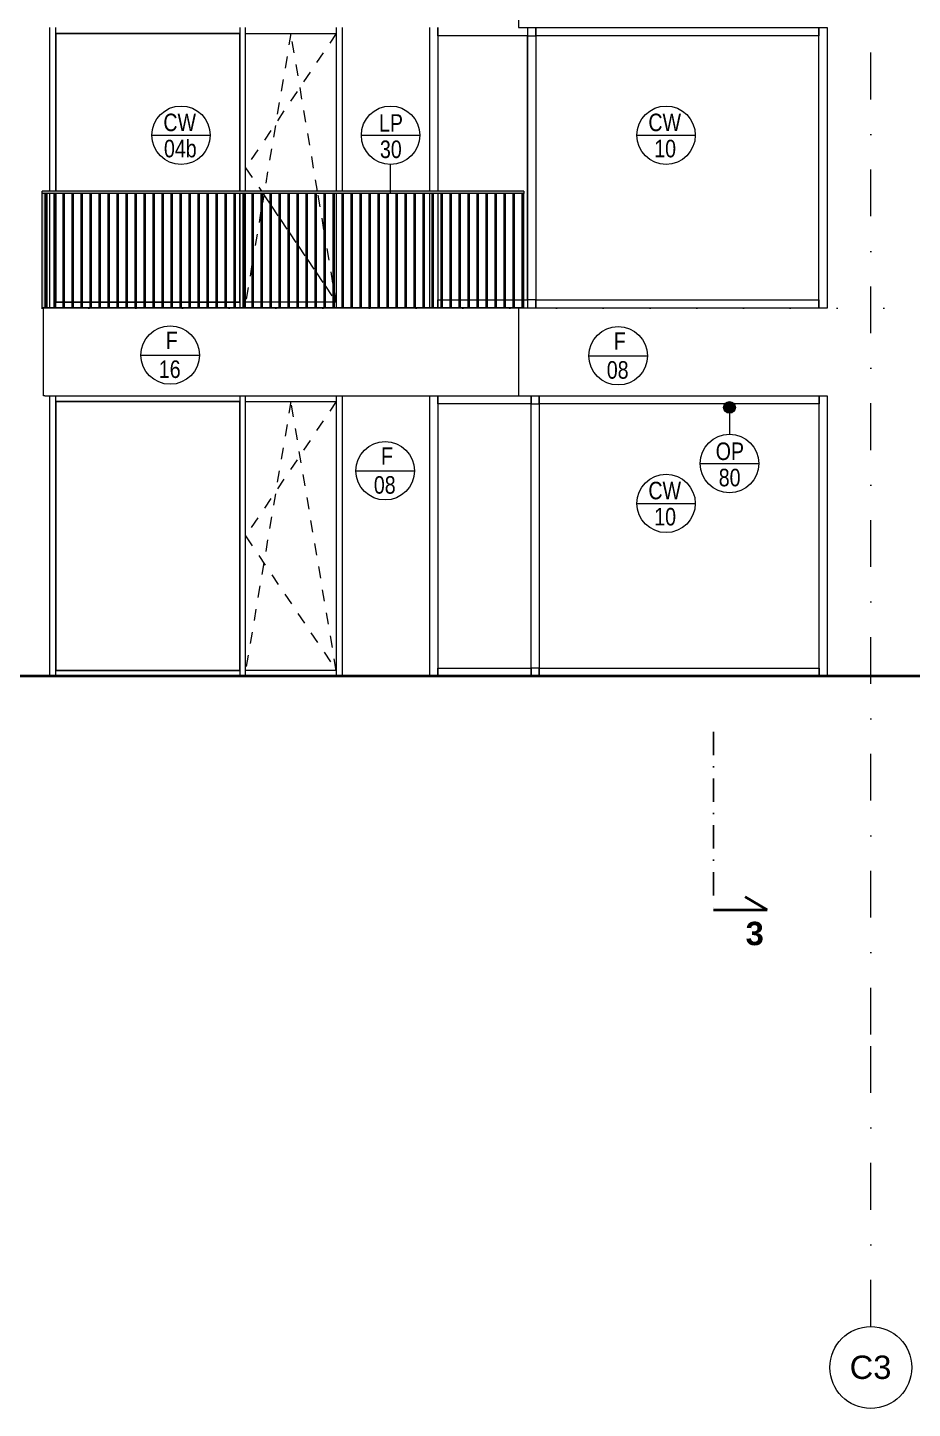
# Model space of a CAD drawing. Header units: millimetres. Extents: x -10647 to 220459, y -5491 to 72638.
# Drawn here: x 30209 to 37780, y -5365 to 6450 of the extents above; entities that cross this region are included whole.
import ezdxf

# ---------------------------------------------------------------- set-up
doc = ezdxf.new("R2010")
doc.units = ezdxf.units.MM
for name, pattern in [('HA_Dash_2mm-S1mm', [200, 100, -100]), ('HA_DashDot_10mm-S3mm', [1000, 400, -300, 0, -300]), ('HA_DashDot_4mm-S1mm', [400, 200, -100, 0, -100]), ('HA_Dot-S4mm', [400, 0, -400])]:
    doc.linetypes.add(name, pattern=pattern)
for name, color, linetype, lineweight in [('A-DETL-____-THIN', 9, 'Continuous', 9), ('A-DETL-____-WIDE', 9, 'Continuous', 40), ('A-DOOR-____-OTLN', 9, 'Continuous', 9), ('A-FLOR-____-OVHD', 9, 'HA_DashDot_4mm-S1mm', 25), ('A-FLOR-HRAL-IDEN', 9, 'Continuous', 9), ('A-FLOR-HRAL-OTLN', 9, 'Continuous', 9), ('A-FLOR-LEVL-OTLN', 9, 'Continuous', 9), ('A-GENM-____-IDEN', 9, 'Continuous', 9), ('A-GLAZ-CURT-OTLN', 9, 'Continuous', 5), ('A-GLAZ-CWMG-OTLN', 9, 'Continuous', 5), ('A-WALL-____-IDEN', 9, 'Continuous', 9), ('A-WALL-____-OTLN', 9, 'Continuous', 9), ('G-____-____-TEXT', 9, 'Continuous', 5), ('I-WALL-____-OTLN', 9, 'Continuous', 9), ('S-GRID-____-IDEN', 9, 'Continuous', 9), ('S-GRID-____-OTLN', 9, 'Continuous', 5)]:
    doc.layers.add(name, color=color, linetype=linetype, lineweight=lineweight)
doc.styles.add('Arial', font='arial.ttf', dxfattribs={"height": 200})
doc.styles.add('Arial_2', font='arial.ttf', dxfattribs={"width": 0.8, "height": 150})
doc.styles.add('Arial_B', font='arialbd.ttf', dxfattribs={"height": 200})

# ---------------------------------------------------------------- blocks, each defined once
blk = doc.blocks.new('Rectangular Mullion - 70x70_Symetric_Offset0-1462384-C_pohled východní_DPS pohled')
at = {"layer": 'A-GLAZ-CWMG-OTLN', "color": 250}
for p, q in [((33967, 4050), (33967, 4120)), ((33967, 4120), (36390, 4120)), ((36390, 4120), (36390, 4050))]:
    blk.add_line(p, q, dxfattribs=at)
blk = doc.blocks.new('Rectangular Mullion - 70x70_Symetric_Offset0-1395025-C_pohled východní_DPS pohled')
at = {"layer": 'A-GLAZ-CWMG-OTLN', "color": 250}
for p, q in [((41987, 6450), (41987, 4050)), ((42057, 6450), (42057, 4050))]:
    blk.add_line(p, q, dxfattribs=at)
blk = doc.blocks.new('Rectangular Mullion - 70x70_Symetric_Offset0-1395026-C_pohled východní_DPS pohled')
at = {"layer": 'A-GLAZ-CWMG-OTLN', "color": 250}
blk.add_line((44515, 4050), (44515, 6450), dxfattribs=at)
blk = doc.blocks.new('Rectangular Mullion - 70x70_Symetric_Offset0-1502120-C_pohled východní_DPS pohled')
at = {"layer": 'A-GLAZ-CWMG-OTLN', "color": 250}
for p, q in [((42057, 4120), (41987, 4120)), ((41987, 4120), (41987, 4050)), ((42057, 4050), (42057, 4120))]:
    blk.add_line(p, q, dxfattribs=at)
blk = doc.blocks.new('Rectangular Mullion - 70x70_Symetric_Offset0-1501646-C_pohled východní_DPS pohled')
at = {"layer": 'A-GLAZ-CWMG-OTLN', "color": 250}
for p, q in [((41987, 6380), (42057, 6380)), ((41987, 4120), (41987, 6380)), ((42057, 6380), (42057, 4120)), ((42057, 4120), (41987, 4120))]:
    blk.add_line(p, q, dxfattribs=at)
blk = doc.blocks.new('Rectangular Mullion - 70x70_Symetric_Offset0-2022180-C_pohled východní_DPS pohled')
at = {"layer": 'A-GLAZ-CWMG-OTLN', "color": 250}
for p, q in [((33996.067277, 900), (33996.067277, 970)), ((33996.067277, 970), (36391.067277, 970)), ((36391.067277, 970), (36391.067277, 900))]:
    blk.add_line(p, q, dxfattribs=at)
blk = doc.blocks.new('Rectangular Mullion - 70x70_Symetric_Offset0-1505272-C_pohled východní_DPS pohled')
at = {"layer": 'A-GLAZ-CWMG-OTLN', "color": 250}
for p, q in [((42050, 970), (41980, 970)), ((41980, 970), (41980, 900)), ((42050, 900), (42050, 970))]:
    blk.add_line(p, q, dxfattribs=at)
blk = doc.blocks.new('Rectangular Mullion - 70x70_Symetric_Offset0-2022157-C_pohled východní_DPS pohled')
at = {"layer": 'A-GLAZ-CWMG-OTLN', "color": 250}
for p, q in [((33128.567277, 900), (33128.567277, 970)), ((33128.567277, 970), (33926.067277, 970))]:
    blk.add_line(p, q, dxfattribs=at)
blk = doc.blocks.new('Rectangular Mullion - 70x70_Symetric_Offset0-V21-C_pohled východní_DPS pohled')
at = {"layer": 'A-GLAZ-CWMG-OTLN', "color": 250}
blk.add_line((41220, 3300), (41220, 900), dxfattribs=at)
blk = doc.blocks.new('Rectangular Mullion - 70x70_Symetric_Offset0-2022181-C_pohled východní_DPS pohled')
at = {"layer": 'A-GLAZ-CWMG-OTLN', "color": 250}
for p, q in [((33996.067277, 3230), (33996.067277, 3300)), ((36391.067277, 3230), (33996.067277, 3230)), ((36391.067277, 3300), (36391.067277, 3230))]:
    blk.add_line(p, q, dxfattribs=at)
blk = doc.blocks.new('Rectangular Mullion - 70x70_Symetric_Offset0-1462385-C_pohled východní_DPS pohled')
at = {"layer": 'A-GLAZ-CWMG-OTLN', "color": 250}
for p, q in [((33967, 6380), (33967, 6450)), ((36390, 6450), (36390, 6380)), ((36390, 6380), (33967, 6380))]:
    blk.add_line(p, q, dxfattribs=at)
blk = doc.blocks.new('Rectangular Mullion - 70x70_Symetric_Offset0-2022158-C_pohled východní_DPS pohled')
at = {"layer": 'A-GLAZ-CWMG-OTLN', "color": 250}
for p, q in [((33128.567277, 3230), (33128.567277, 3300)), ((33926.067277, 3230), (33128.567277, 3230))]:
    blk.add_line(p, q, dxfattribs=at)
blk = doc.blocks.new('Railing - 40 x12 mm-1462728-C_pohled východní_DPS pohled')
at = {"layer": 'A-FLOR-HRAL-OTLN'}
blk.add_hatch(color=256, dxfattribs=at).paths.add_polyline_path([(41929, 4055), (41929, 5030), (41917, 5030), (41917, 4055)])
at = {"layer": 'A-FLOR-HRAL-OTLN', "color": 7}
for p, q in [((41929, 5030), (41917, 5030)), ((41917, 5030), (41917, 4055)), ((41929, 4055), (41929, 5030)), ((41917, 4055), (41929, 4055))]:
    blk.add_line(p, q, dxfattribs=at)
blk = doc.blocks.new('Railing - 40 x12 mm-V22-C_pohled východní_DPS pohled')
at = {"layer": 'A-FLOR-HRAL-OTLN'}
h = blk.add_hatch(color=256, dxfattribs=at)
h.paths.add_polyline_path([(29768, 4055), (29768, 5030), (29745, 5030), (29745, 4055)])
h.paths.add_polyline_path([(29780, 4055), (29785, 4055), (29785, 5030), (29780, 5030), (29780, 4066)])
at = {"layer": 'A-FLOR-HRAL-OTLN', "color": 7}
for p, q in [((29745, 4055), (29745, 5030)), ((29785, 5030), (29785, 4055))]:
    blk.add_line(p, q, dxfattribs=at)
blk = doc.blocks.new('Railing - Railing-1462517-C_pohled východní_DPS pohled')
at = {"layer": 'A-FLOR-HRAL-OTLN'}
blk.add_hatch(color=256, dxfattribs=at).paths.add_polyline_path([(33754, 4050), (33865, 4050), (33865, 4055), (29745, 4055), (29745, 4050), (33520, 4050)])
at = {"layer": 'A-FLOR-HRAL-OTLN', "color": 7}
for p, q in [((29745, 4050), (29745, 4055)), ((29745, 4055), (33865, 4055)), ((33865, 4050), (29745, 4050)), ((33865, 4055), (33865, 4050))]:
    blk.add_line(p, q, dxfattribs=at)
for name, p in [('Railing - 40 x12 mm-V22-C_pohled východní_DPS pohled', (0, 0)), ('Railing - 40 x12 mm-1462728-C_pohled východní_DPS pohled', (-12149, 0)), ('Railing - 40 x12 mm-1462728-C_pohled východní_DPS pohled', (-12072, 0)), ('Railing - 40 x12 mm-1462728-C_pohled východní_DPS pohled', (-11995, 0)), ('Railing - 40 x12 mm-1462728-C_pohled východní_DPS pohled', (-11918, 0)), ('Railing - 40 x12 mm-1462728-C_pohled východní_DPS pohled', (-11841, 0)), ('Railing - 40 x12 mm-1462728-C_pohled východní_DPS pohled', (-11764, 0)), ('Railing - 40 x12 mm-1462728-C_pohled východní_DPS pohled', (-11687, 0)), ('Railing - 40 x12 mm-1462728-C_pohled východní_DPS pohled', (-11610, 0)), ('Railing - 40 x12 mm-1462728-C_pohled východní_DPS pohled', (-11533, 0)), ('Railing - 40 x12 mm-1462728-C_pohled východní_DPS pohled', (-11456, 0)), ('Railing - 40 x12 mm-1462728-C_pohled východní_DPS pohled', (-11379, 0)), ('Railing - 40 x12 mm-1462728-C_pohled východní_DPS pohled', (-11302, 0)), ('Railing - 40 x12 mm-1462728-C_pohled východní_DPS pohled', (-11225, 0)), ('Railing - 40 x12 mm-1462728-C_pohled východní_DPS pohled', (-11148, 0)), ('Railing - 40 x12 mm-1462728-C_pohled východní_DPS pohled', (-11071, 0)), ('Railing - 40 x12 mm-1462728-C_pohled východní_DPS pohled', (-10994, 0)), ('Railing - 40 x12 mm-1462728-C_pohled východní_DPS pohled', (-10917, 0)), ('Railing - 40 x12 mm-1462728-C_pohled východní_DPS pohled', (-10840, 0)), ('Railing - 40 x12 mm-1462728-C_pohled východní_DPS pohled', (-10763, 0)), ('Railing - 40 x12 mm-1462728-C_pohled východní_DPS pohled', (-10686, 0)), ('Railing - 40 x12 mm-1462728-C_pohled východní_DPS pohled', (-10609, 0)), ('Railing - 40 x12 mm-1462728-C_pohled východní_DPS pohled', (-10532, 0)), ('Railing - 40 x12 mm-1462728-C_pohled východní_DPS pohled', (-10455, 0)), ('Railing - 40 x12 mm-1462728-C_pohled východní_DPS pohled', (-10378, 0)), ('Railing - 40 x12 mm-1462728-C_pohled východní_DPS pohled', (-10301, 0)), ('Railing - 40 x12 mm-1462728-C_pohled východní_DPS pohled', (-10224, 0)), ('Railing - 40 x12 mm-1462728-C_pohled východní_DPS pohled', (-10147, 0)), ('Railing - 40 x12 mm-1462728-C_pohled východní_DPS pohled', (-10070, 0)), ('Railing - 40 x12 mm-1462728-C_pohled východní_DPS pohled', (-9993, 0)), ('Railing - 40 x12 mm-1462728-C_pohled východní_DPS pohled', (-9916, 0)), ('Railing - 40 x12 mm-1462728-C_pohled východní_DPS pohled', (-9839, 0)), ('Railing - 40 x12 mm-1462728-C_pohled východní_DPS pohled', (-9762, 0)), ('Railing - 40 x12 mm-1462728-C_pohled východní_DPS pohled', (-9685, 0)), ('Railing - 40 x12 mm-1462728-C_pohled východní_DPS pohled', (-9608, 0)), ('Railing - 40 x12 mm-1462728-C_pohled východní_DPS pohled', (-9531, 0)), ('Railing - 40 x12 mm-1462728-C_pohled východní_DPS pohled', (-9454, 0)), ('Railing - 40 x12 mm-1462728-C_pohled východní_DPS pohled', (-9377, 0)), ('Railing - 40 x12 mm-1462728-C_pohled východní_DPS pohled', (-9300, 0)), ('Railing - 40 x12 mm-1462728-C_pohled východní_DPS pohled', (-9223, 0)), ('Railing - 40 x12 mm-1462728-C_pohled východní_DPS pohled', (-9146, 0)), ('Railing - 40 x12 mm-1462728-C_pohled východní_DPS pohled', (-9069, 0)), ('Railing - 40 x12 mm-1462728-C_pohled východní_DPS pohled', (-8992, 0)), ('Railing - 40 x12 mm-1462728-C_pohled východní_DPS pohled', (-8915, 0)), ('Railing - 40 x12 mm-1462728-C_pohled východní_DPS pohled', (-8838, 0)), ('Railing - 40 x12 mm-1462728-C_pohled východní_DPS pohled', (-8761, 0)), ('Railing - 40 x12 mm-1462728-C_pohled východní_DPS pohled', (-8684, 0)), ('Railing - 40 x12 mm-1462728-C_pohled východní_DPS pohled', (-8607, 0)), ('Railing - 40 x12 mm-1462728-C_pohled východní_DPS pohled', (-8530, 0)), ('Railing - 40 x12 mm-1462728-C_pohled východní_DPS pohled', (-8453, 0)), ('Railing - 40 x12 mm-1462728-C_pohled východní_DPS pohled', (-8376, 0)), ('Railing - 40 x12 mm-1462728-C_pohled východní_DPS pohled', (-8299, 0)), ('Railing - 40 x12 mm-1462728-C_pohled východní_DPS pohled', (-8222, 0)), ('Railing - 40 x12 mm-1462728-C_pohled východní_DPS pohled', (-8145, 0)), ('Railing - 40 x12 mm-1462728-C_pohled východní_DPS pohled', (-8068, 0)), ('Railing - 40 x12 mm-1462728-C_pohled východní_DPS pohled', (-8064, 0))]:
    blk.add_blockref(name, p)
blk = doc.blocks.new('Top Rail Type - Top Rail_Internal_-1462552-C_pohled východní_DPS pohled')
at = {"layer": 'A-FLOR-HRAL-OTLN'}
blk.add_hatch(color=256, dxfattribs=at).paths.add_polyline_path([(31411, 5030), (33865, 5030), (33865, 5050), (29745, 5050), (29745, 5030), (31176, 5030)])
at = {"layer": 'A-FLOR-HRAL-OTLN', "color": 7}
for p, q in [((29745, 5030), (29745, 5050)), ((33865, 5050), (29745, 5050)), ((33865, 5030), (29745, 5030)), ((33865, 5050), (33865, 5030))]:
    blk.add_line(p, q, dxfattribs=at)
blk = doc.blocks.new('Rectangular Mullion - 70x70_Symetric_Offset0-1502121-C_pohled východní_DPS pohled')
at = {"layer": 'A-GLAZ-CWMG-OTLN', "color": 250}
for p, q in [((41987, 6450), (41987, 6380)), ((42057, 6380), (42057, 6450)), ((41987, 6380), (42057, 6380))]:
    blk.add_line(p, q, dxfattribs=at)
blk = doc.blocks.new('Systémový panel - Sklo-V35-C_pohled východní_DPS pohled')
at = {"layer": 'A-GLAZ-CURT-OTLN', "color": 250}
for p, q in [((31435, 6400), (29860, 6400)), ((29860, 6400), (29860, 5050)), ((31435, 5050), (31435, 6400)), ((29860, 5030), (29860, 4100)), ((31435, 4100), (31435, 5030)), ((29860, 4100), (29922, 4100)), ((29934, 4100), (29999, 4100)), ((30011, 4100), (30076, 4100)), ((30088, 4100), (30153, 4100)), ((30165, 4100), (30230, 4100)), ((30242, 4100), (30307, 4100)), ((30319, 4100), (30384, 4100)), ((30396, 4100), (30461, 4100)), ((30473, 4100), (30538, 4100)), ((30550, 4100), (30615, 4100)), ((30627, 4100), (30692, 4100)), ((30704, 4100), (30769, 4100)), ((30781, 4100), (30846, 4100)), ((30858, 4100), (30923, 4100)), ((30935, 4100), (31000, 4100)), ((31012, 4100), (31077, 4100)), ((31089, 4100), (31154, 4100)), ((31166, 4100), (31231, 4100)), ((31243, 4100), (31308, 4100)), ((31320, 4100), (31385, 4100)), ((31397, 4100), (31435, 4100))]:
    blk.add_line(p, q, dxfattribs=at)
blk = doc.blocks.new('Obdélníková příčel - 50x70mm EXT-1501122-C_pohled východní_DPS pohled')
at = {"layer": 'A-GLAZ-CWMG-OTLN', "color": 250}
for p, q in [((39575, 6400), (39575, 6450)), ((39575, 6400), (40350, 6400)), ((40350, 6450), (40350, 6400))]:
    blk.add_line(p, q, dxfattribs=at)
blk = doc.blocks.new('Obdélníková příčel - 50x70mm EXT-V36-C_pohled východní_DPS pohled')
at = {"layer": 'A-GLAZ-CWMG-OTLN', "color": 250}
for p, q in [((29860, 4055), (29860, 4100)), ((29922, 4100), (29860, 4100)), ((29999, 4100), (29934, 4100)), ((30076, 4100), (30011, 4100)), ((30153, 4100), (30088, 4100)), ((30230, 4100), (30165, 4100)), ((30307, 4100), (30242, 4100)), ((30384, 4100), (30319, 4100)), ((30461, 4100), (30396, 4100)), ((30538, 4100), (30473, 4100)), ((30615, 4100), (30550, 4100)), ((30692, 4100), (30627, 4100)), ((30769, 4100), (30704, 4100)), ((30846, 4100), (30781, 4100)), ((30923, 4100), (30858, 4100)), ((31000, 4100), (30935, 4100)), ((31077, 4100), (31012, 4100)), ((31154, 4100), (31089, 4100)), ((31231, 4100), (31166, 4100)), ((31308, 4100), (31243, 4100)), ((31385, 4100), (31320, 4100)), ((31435, 4100), (31397, 4100)), ((31435, 4100), (31435, 4055))]:
    blk.add_line(p, q, dxfattribs=at)
blk = doc.blocks.new('Obdélníková příčel - 50x70mm EXT-V32-C_pohled východní_DPS pohled')
at = {"layer": 'A-GLAZ-CWMG-OTLN', "color": 250}
for p, q in [((40350, 6450), (40350, 5050)), ((40350, 5030), (40350, 4055))]:
    blk.add_line(p, q, dxfattribs=at)
blk = doc.blocks.new('Obdélníková příčel - 50x70mm EXT-V33-C_pohled východní_DPS pohled')
at = {"layer": 'A-GLAZ-CWMG-OTLN', "color": 250}
for p, q in [((37950, 5050), (37950, 6450)), ((37950, 4055), (37950, 5030))]:
    blk.add_line(p, q, dxfattribs=at)
blk = doc.blocks.new('ABMV_CW_Single_Swing_Generic - Ex_Glass_SKLOPNE-V37-C_pohled východní_DPS pohled')
at = {"layer": 'A-DOOR-____-OTLN', "color": 250, "linetype": 'HA_Dash_2mm-S1mm', "lineweight": 5}
for p, q in [((32260, 6400), (31485, 5250)), ((31872, 6400), (31645, 5050)), ((32100, 5050), (31872, 6400)), ((31485, 5250), (31620, 5050)), ((31642, 5030), (31628, 4952)), ((31633, 5030), (31693, 4941)), ((32155, 4720), (32103, 5030)), ((31616, 4881), (31551, 4495)), ((31705, 4923), (31770, 4826)), ((31782, 4809), (31847, 4712)), ((31859, 4694), (31924, 4598)), ((32232, 4263), (32167, 4649)), ((31936, 4580), (32001, 4484)), ((31539, 4423), (31485, 4100)), ((32013, 4466), (32078, 4369)), ((32090, 4352), (32155, 4255)), ((32167, 4237), (32232, 4141)), ((32260, 4100), (32244, 4192)), ((32244, 4123), (32260, 4100))]:
    blk.add_line(p, q, dxfattribs=at)
blk = doc.blocks.new('Obdélníková příčel - 50x70mm EXT-1501124-C_pohled východní_DPS pohled')
at = {"layer": 'A-GLAZ-CWMG-OTLN', "color": 250}
for p, q in [((37950, 6400), (37950, 6450)), ((37950, 6400), (39525, 6400)), ((39525, 6450), (39525, 6400))]:
    blk.add_line(p, q, dxfattribs=at)
blk = doc.blocks.new('Obdélníková příčel - 50x70mm EXT-V38-C_pohled východní_DPS pohled')
at = {"layer": 'A-GLAZ-CWMG-OTLN', "color": 250}
for p, q in [((31485, 4055), (31485, 4100)), ((31539, 4100), (31485, 4100)), ((31616, 4100), (31551, 4100)), ((31693, 4100), (31628, 4100)), ((31770, 4100), (31705, 4100)), ((31847, 4100), (31782, 4100)), ((31924, 4100), (31859, 4100)), ((32001, 4100), (31936, 4100)), ((32078, 4100), (32013, 4100)), ((32155, 4100), (32090, 4100)), ((32232, 4100), (32167, 4100)), ((32260, 4100), (32244, 4100)), ((32260, 4100), (32260, 4055))]:
    blk.add_line(p, q, dxfattribs=at)
blk = doc.blocks.new('Obdélníková příčel - 50x70mm EXT-V34-C_pohled východní_DPS pohled')
at = {"layer": 'A-GLAZ-CWMG-OTLN', "color": 250}
for p, q in [((39525, 6450), (39525, 5050)), ((39575, 5050), (39575, 6450)), ((39525, 5030), (39525, 4055)), ((39575, 4055), (39575, 5030))]:
    blk.add_line(p, q, dxfattribs=at)
blk = doc.blocks.new('Systémový panel - Sklo-V43-C_pohled východní_DPS pohled')
at = {"layer": 'A-GLAZ-CURT-OTLN', "color": 250}
for p, q in [((39525, 3250), (37950, 3250)), ((37950, 3250), (37950, 950)), ((39525, 950), (39525, 3250)), ((37950, 950), (39525, 950))]:
    blk.add_line(p, q, dxfattribs=at)
blk = doc.blocks.new('Obdélníková příčel - 50x70mm EXT-V44-C_pohled východní_DPS pohled')
at = {"layer": 'A-GLAZ-CWMG-OTLN', "color": 250}
for p, q in [((37950, 900), (37950, 950)), ((39525, 950), (37950, 950)), ((39525, 950), (39525, 900))]:
    blk.add_line(p, q, dxfattribs=at)
blk = doc.blocks.new('Obdélníková příčel - 50x70mm EXT-V45-C_pohled východní_DPS pohled')
at = {"layer": 'A-GLAZ-CWMG-OTLN', "color": 250}
blk.add_line((40350, 3300), (40350, 900), dxfattribs=at)
blk = doc.blocks.new('Obdélníková příčel - 50x70mm EXT-V46-C_pohled východní_DPS pohled')
at = {"layer": 'A-GLAZ-CWMG-OTLN', "color": 250}
blk.add_line((37950, 900), (37950, 3300), dxfattribs=at)
blk = doc.blocks.new('ABMV_CW_Single_Swing_Generic - Ex_Glass_SKLOPNE-V47-C_pohled východní_DPS pohled')
at = {"layer": 'A-DOOR-____-OTLN', "color": 250, "linetype": 'HA_Dash_2mm-S1mm', "lineweight": 5}
for p, q in [((39962, 3250), (39575, 950)), ((40350, 3250), (39575, 2100)), ((40350, 950), (39962, 3250)), ((39575, 2100), (40350, 950))]:
    blk.add_line(p, q, dxfattribs=at)
blk = doc.blocks.new('Obdélníková příčel - 50x70mm EXT-V48-C_pohled východní_DPS pohled')
at = {"layer": 'A-GLAZ-CWMG-OTLN', "color": 250}
for p, q in [((39575, 900), (39575, 950)), ((40350, 950), (39575, 950)), ((40350, 950), (40350, 900))]:
    blk.add_line(p, q, dxfattribs=at)
blk = doc.blocks.new('Obdélníková příčel - 50x70mm EXT-V49-C_pohled východní_DPS pohled')
at = {"layer": 'A-GLAZ-CWMG-OTLN', "color": 250}
for p, q in [((39525, 3300), (39525, 900)), ((39575, 900), (39575, 3300))]:
    blk.add_line(p, q, dxfattribs=at)
blk = doc.blocks.new('Rectangular Mullion - 70x70_Symetric_Offset0-1505273-C_pohled východní_DPS pohled')
at = {"layer": 'A-GLAZ-CWMG-OTLN', "color": 250}
for p, q in [((41980, 3300), (41980, 3230)), ((41980, 3230), (42050, 3230)), ((42050, 3230), (42050, 3300))]:
    blk.add_line(p, q, dxfattribs=at)
blk = doc.blocks.new('Rectangular Mullion - 70x70_Symetric_Offset0-V52-C_pohled východní_DPS pohled')
at = {"layer": 'A-GLAZ-CWMG-OTLN', "color": 250}
for p, q in [((33130, 4055), (33130, 4120)), ((33130, 4120), (33156, 4120)), ((33168, 4120), (33233, 4120)), ((33245, 4120), (33310, 4120)), ((33322, 4120), (33387, 4120)), ((33399, 4120), (33464, 4120)), ((33476, 4120), (33541, 4120)), ((33553, 4120), (33618, 4120)), ((33630, 4120), (33695, 4120)), ((33707, 4120), (33772, 4120)), ((33784, 4120), (33849, 4120)), ((33865, 4120), (33897, 4120))]:
    blk.add_line(p, q, dxfattribs=at)
blk = doc.blocks.new('Rectangular Mullion - 70x70_Symetric_Offset0-V20-C_pohled východní_DPS pohled')
at = {"layer": 'A-GLAZ-CWMG-OTLN', "color": 250}
for p, q in [((41220, 6450), (41220, 5050)), ((41220, 5030), (41220, 4055))]:
    blk.add_line(p, q, dxfattribs=at)
blk = doc.blocks.new('Rectangular Mullion - 70x70_Symetric_Offset0-1462217-C_pohled východní_DPS pohled')
at = {"layer": 'A-GLAZ-CWMG-OTLN', "color": 250}
for p, q in [((41220, 6380), (41220, 6450)), ((41987, 6380), (41220, 6380))]:
    blk.add_line(p, q, dxfattribs=at)
blk = doc.blocks.new('185-01_OBJEKT C_Central_rvt-2-C_pohled východní_DPS pohled')
at = {"layer": 'A-WALL-____-OTLN', "color": 7}
for p, q in [((33820, 7200), (33820, 6450)), ((29810, 5050), (29810, 6450)), ((32310, 6450), (32310, 5050)), ((33060, 5050), (33060, 6450)), ((33820, 6450), (36460, 6450)), ((36460, 6450), (36460, 4050)), ((29810, 4055), (29810, 5030)), ((33060, 4055), (33060, 5030)), ((33820, 4050), (33820, 3300)), ((36460, 4050), (33865, 4050)), ((29810, 900), (29810, 3300)), ((32310, 3300), (32310, 900)), ((33060, 900), (33060, 3300)), ((33820, 3300), (36461, 3300)), ((36461, 3300), (36461, 900))]:
    blk.add_line(p, q, dxfattribs=at)
at = {"layer": 'I-WALL-____-OTLN', "color": 7}
for p, q in [((29756, 3300), (29756, 4050)), ((29766, 3300), (29756, 3300)), ((29766, 3300), (33820, 3300))]:
    blk.add_line(p, q, dxfattribs=at)
at = {"layer": 'A-DOOR-____-OTLN', "lineweight": 9}
for name, p in [('ABMV_CW_Single_Swing_Generic - Ex_Glass_SKLOPNE-V37-C_pohled východní_DPS pohled', (0, 0)), ('ABMV_CW_Single_Swing_Generic - Ex_Glass_SKLOPNE-V47-C_pohled východní_DPS pohled', (-8090, 0))]:
    blk.add_blockref(name, p, dxfattribs=at)
at = {"layer": 'A-FLOR-HRAL-OTLN', "lineweight": 9}
for name in ['Top Rail Type - Top Rail_Internal_-1462552-C_pohled východní_DPS pohled', 'Railing - Railing-1462517-C_pohled východní_DPS pohled']:
    blk.add_blockref(name, (0, 0), dxfattribs=at)
at = {"layer": 'A-GLAZ-CURT-OTLN', "lineweight": 9}
for name, p in [('Systémový panel - Sklo-V35-C_pohled východní_DPS pohled', (0, 0)), ('Systémový panel - Sklo-V43-C_pohled východní_DPS pohled', (-8090, 0))]:
    blk.add_blockref(name, p, dxfattribs=at)
at = {"layer": 'A-GLAZ-CWMG-OTLN', "lineweight": 9}
for name, p in [('Obdélníková příčel - 50x70mm EXT-V33-C_pohled východní_DPS pohled', (-8090, 0)), ('Obdélníková příčel - 50x70mm EXT-1501124-C_pohled východní_DPS pohled', (-8090, 0)), ('Obdélníková příčel - 50x70mm EXT-V34-C_pohled východní_DPS pohled', (-8090, 0)), ('Obdélníková příčel - 50x70mm EXT-1501122-C_pohled východní_DPS pohled', (-8090, 0)), ('Obdélníková příčel - 50x70mm EXT-V32-C_pohled východní_DPS pohled', (-8090, 0)), ('Rectangular Mullion - 70x70_Symetric_Offset0-V20-C_pohled východní_DPS pohled', (-8090, 0)), ('Rectangular Mullion - 70x70_Symetric_Offset0-1462217-C_pohled východní_DPS pohled', (-8090, 0)), ('Rectangular Mullion - 70x70_Symetric_Offset0-1395025-C_pohled východní_DPS pohled', (-8090, 0)), ('Rectangular Mullion - 70x70_Symetric_Offset0-1502121-C_pohled východní_DPS pohled', (-8090, 0)), ('Rectangular Mullion - 70x70_Symetric_Offset0-1462385-C_pohled východní_DPS pohled', (0, 0)), ('Rectangular Mullion - 70x70_Symetric_Offset0-1395026-C_pohled východní_DPS pohled', (-8125, 0)), ('Rectangular Mullion - 70x70_Symetric_Offset0-1501646-C_pohled východní_DPS pohled', (-8090, 0)), ('Obdélníková příčel - 50x70mm EXT-V36-C_pohled východní_DPS pohled', (0, 0)), ('Obdélníková příčel - 50x70mm EXT-V38-C_pohled východní_DPS pohled', (0, 0)), ('Rectangular Mullion - 70x70_Symetric_Offset0-V52-C_pohled východní_DPS pohled', (0, 0)), ('Rectangular Mullion - 70x70_Symetric_Offset0-1502120-C_pohled východní_DPS pohled', (-8090, 0)), ('Rectangular Mullion - 70x70_Symetric_Offset0-1462384-C_pohled východní_DPS pohled', (0, 0)), ('Obdélníková příčel - 50x70mm EXT-V46-C_pohled východní_DPS pohled', (-8090, 0)), ('Obdélníková příčel - 50x70mm EXT-1501124-C_pohled východní_DPS pohled', (-8090, -3150)), ('Obdélníková příčel - 50x70mm EXT-V49-C_pohled východní_DPS pohled', (-8090, 0)), ('Obdélníková příčel - 50x70mm EXT-1501122-C_pohled východní_DPS pohled', (-8090, -3150)), ('Obdélníková příčel - 50x70mm EXT-V45-C_pohled východní_DPS pohled', (-8090, 0)), ('Rectangular Mullion - 70x70_Symetric_Offset0-V21-C_pohled východní_DPS pohled', (-8091, 0)), ('Rectangular Mullion - 70x70_Symetric_Offset0-2022158-C_pohled východní_DPS pohled', (0, 0)), ('Rectangular Mullion - 70x70_Symetric_Offset0-1395025-C_pohled východní_DPS pohled', (-8061, -3150)), ('Rectangular Mullion - 70x70_Symetric_Offset0-1505273-C_pohled východní_DPS pohled', (-8053, 0)), ('Rectangular Mullion - 70x70_Symetric_Offset0-1501646-C_pohled východní_DPS pohled', (-8060, -3150)), ('Rectangular Mullion - 70x70_Symetric_Offset0-2022181-C_pohled východní_DPS pohled', (0, 0)), ('Rectangular Mullion - 70x70_Symetric_Offset0-1395026-C_pohled východní_DPS pohled', (-8124, -3150)), ('Obdélníková příčel - 50x70mm EXT-V44-C_pohled východní_DPS pohled', (-8090, 0)), ('Obdélníková příčel - 50x70mm EXT-V48-C_pohled východní_DPS pohled', (-8090, 0)), ('Rectangular Mullion - 70x70_Symetric_Offset0-2022157-C_pohled východní_DPS pohled', (0, 0)), ('Rectangular Mullion - 70x70_Symetric_Offset0-1505272-C_pohled východní_DPS pohled', (-8053, 0)), ('Rectangular Mullion - 70x70_Symetric_Offset0-2022180-C_pohled východní_DPS pohled', (0, 0))]:
    blk.add_blockref(name, p, dxfattribs=at)
blk = doc.blocks.new('Grid - Radius 3_5mm-353793-C_pohled východní_DPS pohled')
at = {"layer": 'S-GRID-____-IDEN'}
blk.add_circle((23334, -5015), 350, dxfattribs=at)
blk = doc.blocks.new('HA_TAG_GM_Products1 - Generic-1835784-C_pohled východní_DPS pohled')
at = {"layer": 'A-GENM-____-IDEN'}
blk.add_line((23087, 2240), (23587, 2240), dxfattribs=at)
blk.add_circle((23337, 2240), 250, dxfattribs=at)
blk = doc.blocks.new('HA_TAG_cWA - Default-922888-C_pohled východní_DPS pohled')
at = {"layer": 'A-WALL-____-IDEN'}
blk.add_line((40449, 2623), (40949, 2623), dxfattribs=at)
blk.add_circle((40699, 2623), 250, dxfattribs=at)
blk = doc.blocks.new('HA_TAG_GM_Railings - Generic-2229991-C_pohled východní_DPS pohled')
at = {"layer": 'A-FLOR-HRAL-IDEN'}
blk.add_line((37702, 8729), (38202, 8729), dxfattribs=at)
blk.add_circle((37952, 8729), 250, dxfattribs=at)

msp = doc.modelspace()

# ---------------------------------------------------------------- hatches: boundary and pattern name
at = {"layer": 'A-GENM-____-IDEN'}
h = msp.add_hatch(color=256, dxfattribs=at)
edge = h.paths.add_edge_path()
edge.add_arc((36215, 3200), 50, 0, 360)

# ---------------------------------------------------------------- linework, layer by layer
at = {"layer": 'A-DETL-____-THIN'}
for p, q in [((31179, 3648), (31679, 3648)), ((35012, 3642), (35512, 3642)), ((33019, 2658), (33519, 2658))]:
    msp.add_line(p, q, dxfattribs=at)
for centre in [(31429, 3648), (35262, 3642), (33269, 2658)]:
    msp.add_circle(centre, 250, dxfattribs=at)
at = {"layer": 'A-DETL-____-WIDE'}
for p, q in [((47874, 900), (20516, 900)), ((36537, -1100), (36348, -987)), ((36077, -1100), (36537, -1100))]:
    msp.add_line(p, q, dxfattribs=at)
at = {"layer": 'A-FLOR-____-OVHD'}
msp.add_line((36077, 425), (36077, -1100), dxfattribs=at)
at = {"layer": 'A-FLOR-HRAL-IDEN'}
msp.add_line((33315, 5030), (33315, 5279), dxfattribs=at)
at = {"layer": 'A-FLOR-LEVL-OTLN', "linetype": 'HA_Dot-S4mm', "lineweight": 5}
for p, q in [((19531, 4050), (53077, 4050)), ((19531, 900), (53077, 900))]:
    msp.add_line(p, q, dxfattribs=at)
at = {"layer": 'A-GENM-____-IDEN'}
msp.add_line((36215, 3200), (36215, 2970), dxfattribs=at)
msp.add_circle((36215, 3200), 50, dxfattribs=at)
at = {"layer": 'S-GRID-____-OTLN', "linetype": 'HA_DashDot_10mm-S3mm', "lineweight": 9}
for p, q in [((37424, -2165), (37424, 14902)), ((37424, -4665), (37424, -2165))]:
    msp.add_line(p, q, dxfattribs=at)

# ---------------------------------------------------------------- block references
at = {"color": 10, "lineweight": 5}
msp.add_blockref('185-01_OBJEKT C_Central_rvt-2-C_pohled východní_DPS pohled', (590, 0), dxfattribs=at)
at = {"layer": 'A-FLOR-HRAL-IDEN'}
msp.add_blockref('HA_TAG_GM_Railings - Generic-2229991-C_pohled východní_DPS pohled', (-4637, -3200), dxfattribs=at)
at = {"layer": 'A-GENM-____-IDEN'}
msp.add_blockref('HA_TAG_GM_Products1 - Generic-1835784-C_pohled východní_DPS pohled', (12878, 480), dxfattribs=at)
at = {"layer": 'A-WALL-____-IDEN'}
for p in [(-9177, 2906), (-5027, 2906), (-5027, -244)]:
    msp.add_blockref('HA_TAG_cWA - Default-922888-C_pohled východní_DPS pohled', p, dxfattribs=at)
at = {"layer": 'S-GRID-____-IDEN'}
msp.add_blockref('Grid - Radius 3_5mm-353793-C_pohled východní_DPS pohled', (14090, 0), dxfattribs=at)

# ---------------------------------------------------------------- texts
at = {"layer": 'A-FLOR-HRAL-IDEN', "lineweight": 5, "char_height": 150, "attachment_point": 1, "style": 'Arial_2'}
for s, insert, width in [('LP', (33216, 5709), 250.13), ('30', (33224, 5484), 230.89)]:
    msp.add_mtext(s, dxfattribs=dict(at, insert=insert, width=width))
at = {"layer": 'A-GENM-____-IDEN', "lineweight": 5, "char_height": 150, "attachment_point": 1, "style": 'Arial_2'}
for s, insert, width in [('OP', (36097, 2900), 295.02), ('80', (36123, 2675), 230.89)]:
    msp.add_mtext(s, dxfattribs=dict(at, insert=insert, width=width))
at = {"layer": 'A-WALL-____-IDEN', "lineweight": 5, "char_height": 150, "attachment_point": 1, "style": 'Arial_2'}
for s, insert, width in [('CW', (31371, 5714), 352.74), ('CW', (35521, 5714), 352.74), ('04b', (31376, 5490), 339.92), ('10', (35571, 5490), 230.89), ('CW', (35521, 2564), 352.74), ('10', (35571, 2340), 230.89)]:
    msp.add_mtext(s, dxfattribs=dict(at, insert=insert, width=width))
at = {"layer": 'G-____-____-TEXT', "color": 7, "lineweight": 9, "attachment_point": 1}
for s, insert, char_height, width, style in [('F', (31392, 3849), 150, 128.27, 'Arial_2'), ('F', (35225, 3843), 150, 128.27, 'Arial_2'), ('16', (31332, 3602), 150, 230.89, 'Arial_2'), ('08', (35165, 3596), 150, 230.89, 'Arial_2'), ('F', (33233, 2859), 150, 128.27, 'Arial_2'), ('08', (33172, 2612), 150, 230.89, 'Arial_2'), ('\\fArial|b1|i0|c0|p34|;3', (36353, -1201), 200, 192.41, 'Arial_B')]:
    msp.add_mtext(s, dxfattribs=dict(at, insert=insert, char_height=char_height, width=width, style=style))
at = {"layer": 'S-GRID-____-IDEN', "lineweight": 5, "insert": (37243, -4913), "char_height": 200, "width": 440.93, "attachment_point": 1, "style": 'Arial'}
msp.add_mtext('C3', dxfattribs=at)

doc.saveas('drawing.dxf')
